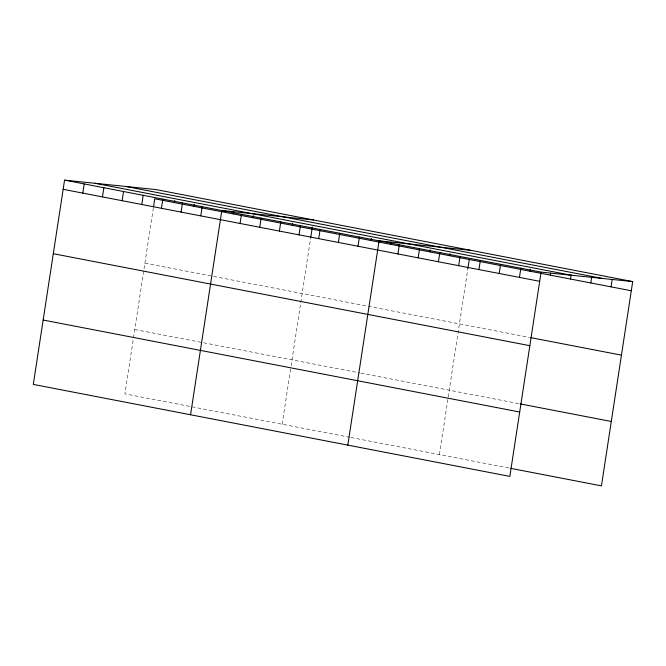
<?xml version="1.0" encoding="UTF-8"?>
<svg xmlns="http://www.w3.org/2000/svg" width="666" height="666" viewBox="0 0 666 666"><rect width="100%" height="100%" fill="white"/><g stroke="black" fill="none" stroke-linecap="round" stroke-linejoin="round"><path stroke-width="0.5" stroke-dasharray="3.33 2.5" d="M153.363 207.834L124.9 393.872L349.975 437.321M282.159 424.234L290.934 366.891M291.084 365.884L310.622 238.195M439.418 454.587L467.882 268.548M144.897 263.162L529.295 337.362M134.748 329.495L202.564 342.582M203.546 342.774L359.823 372.943M360.814 373.127L519.139 403.696M350.957 437.512L509.29 468.073"/><path stroke-width="1" d="M632.7 281.585L156.152 189.602L64.56 180.136L33.3 384.415L509.848 476.398L541.1 272.128L632.7 281.585L601.44 485.864L510.306 468.273M82.809 193.115L84.216 183.933M102.464 196.911L103.871 187.729M122.128 200.707L123.535 191.525M141.783 204.495L143.19 195.313M153.521 206.826L154.753 198.784L631.293 290.767M161.438 208.291L162.845 199.109M174.409 202.572L174.717 200.533M181.102 212.088L182.501 202.905M194.064 206.368L194.38 204.329M200.757 215.884L202.164 206.701M190.559 414.768L221.82 210.498L313.411 219.955M233.383 213.961L233.691 211.921M240.068 223.468L241.475 214.285M253.038 217.757L253.346 215.717M259.732 227.264L261.13 218.082M279.387 231.06L280.794 221.878M292.349 225.341L292.665 223.301M299.042 234.857L300.449 225.674M310.781 237.188L312.321 227.098M318.698 238.653L320.105 229.47M338.361 242.441L339.76 233.258M358.017 246.237L359.424 237.054M370.979 240.518L371.295 238.478M347.819 445.121L379.079 240.851L470.679 250.308M390.642 244.314L390.95 242.274M397.927 253.946L399.334 244.763M418.181 257.85L419.58 248.668M429.953 251.906L430.269 249.867M438.428 261.763L439.835 252.58M449.617 255.702L449.925 253.663M458.683 265.667L460.089 256.485M467.882 268.548L469.272 259.49M478.937 269.58L480.344 260.398M499.192 273.493L500.599 264.31M519.447 277.397L520.845 268.215M530.028 271.22L530.344 269.181M550.283 275.133L550.591 273.093M570.537 279.037L571.162 274.958M590.792 282.95L591.724 276.831M611.038 286.863L612.137 279.72M125.932 186.48L602.472 278.463M94.788 183.258L571.328 275.249M64.56 180.136L541.1 272.128M63.153 189.319L539.701 281.31M530.303 337.554L621.445 355.153M53.305 253.704L529.845 345.687M520.154 403.887L611.296 421.478M43.148 320.03L519.696 412.021"/></g></svg>
